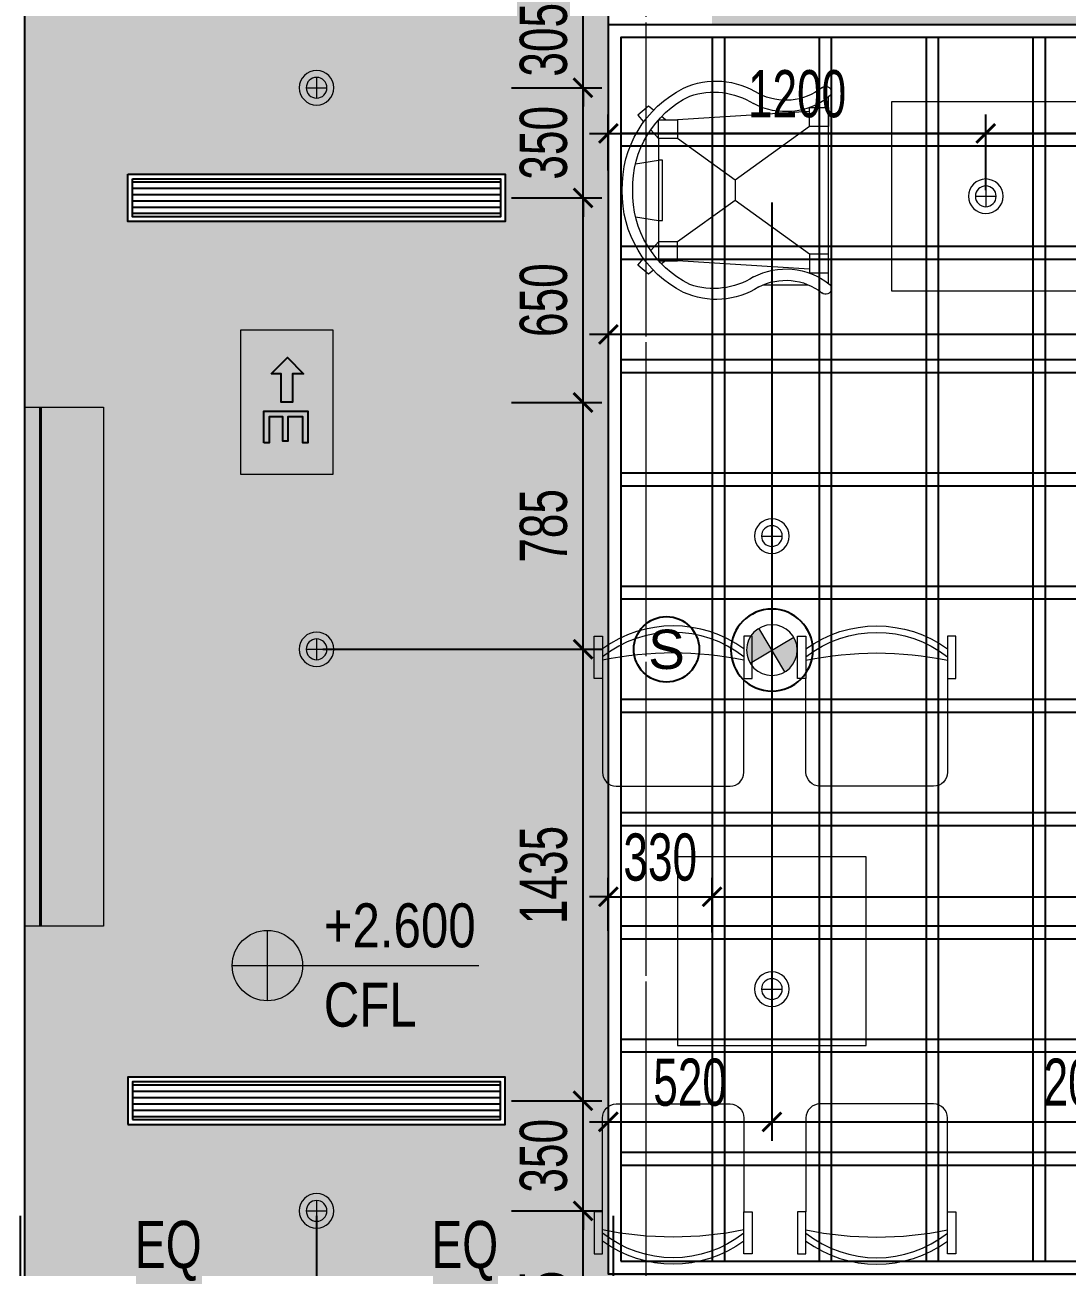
# Model space of a CAD drawing. Header units: millimetres. Extents: x -343543 to 400519, y -115663 to 104219.
# Drawn here: x -248629 to -245315, y 15136 to 19085 of the extents above; entities that cross this region are included whole.
import ezdxf
from ezdxf.enums import TextEntityAlignment as Align
from ezdxf.xclip import XClip

# ---------------------------------------------------------------- set-up
doc = ezdxf.new("R2010")
doc.units = ezdxf.units.MM
doc.header["$XCLIPFRAME"] = 0
doc.linetypes.add("$0$02'TUONG Xay$0$HIDDEN", pattern=[0.375, 0.25, -0.125])
doc.linetypes.add('XREF MAT BANG TUONG XAY$0$CENTER', pattern=[50.8, 31.75, -6.35, 6.35, -6.35])
doc.layers.get('0').update_dxf_attribs({"color": 231, "lineweight": 0})
doc.layers.get('DefPoints').update_dxf_attribs({"color": 191})
for name, color, linetype, lineweight in [('1-INNO-E-Emergency', 1, 'EME', 5), ('A-CLNG', 157, 'Continuous', 25), ('A-FLOR-PRTN', 161, 'Continuous', 9), ('A-PATT', 252, 'Continuous', 9), ('A-SYMBOLS', 10, 'Continuous', 13), ('E-EX', 3, 'Continuous', 25), ('fix lighting', 2, 'Continuous', 5), ('SME-E-LTG-DIM', 55, 'Continuous', 18), ('XREF MAT BANG TUONG XAY$0$A-GRID', 8, 'XREF MAT BANG TUONG XAY$0$CENTER', 15)]:
    doc.layers.add(name, color=color, linetype=linetype, lineweight=lineweight)
doc.layers.add('A-BaoChay', color=4, linetype='Continuous', lineweight=25, true_color=0x00ffff)
doc.layers.add('fix lightting yellow', color=2, linetype='Continuous', lineweight=5, true_color=0xffff00)
for name, color, linetype in [('A-TEXT', 255, 'Continuous'), ('AC - SAG', 160, 'Continuous'), ('XREF MAT BANG TUONG XAY$0$A-FNSH', 8, 'Continuous')]:
    doc.layers.add(name, color=color, linetype=linetype)
doc.styles.add('LHP', font='arial.ttf')
doc.styles.add('ROMANSssss', font='vntimeh.shx', dxfattribs={"width": 0.7})
doc.styles.add('SM-DIMTEXT', font='SME.shx', dxfattribs={"width": 0.7})
doc.styles.add('VTK _ Arial_2.5 mm', font='arial.ttf', dxfattribs={"width": 0.8, "height": 2.5})
doc.linetypes.add('EME', pattern='A,2463.214661,-165.6529,["E",ROMANSssss,S=300,R=360,X=0,Y=-153.361507],-321.423057,2528.257516', length=5478.548134)
doc.dimstyles.new('SDIM-100', dxfattribs={"dimscale": 100, "dimtxt": 2, "dimasz": 0.6, "dimexe": 0.6, "dimexo": 0.2, "dimgap": 0.5, "dimtad": 1, "dimdec": 0, "dimzin": 12, "dimtxsty": 'SM-DIMTEXT', "dimblk": 'ARCHTICK', "dimblk1": 'ARCHTICK', "dimblk2": 'ARCHTICK', "dimcen": 0.12, "dimdle": 0.6, "dimclrd": 7, "dimclre": 8, "dimadec": 0, "dimazin": 3, "dimtfac": 2, "dimtix": 1, "dimtmove": 1, "dimatfit": 3, "dimfxl": 1, "dimtzin": 0, "dimarcsym": 1})

# ---------------------------------------------------------------- blocks, each defined once
blk = doc.blocks.new('XREF MAT BANG TUONG XAY$0$00.xref_IKIGAI_Truc')
at = {"layer": 'XREF MAT BANG TUONG XAY$0$A-GRID', "color": 8, "ltscale": 20}
blk.add_lwpolyline([(16200, -3895), (16200, 22641.7)], dxfattribs=at)
blk = doc.blocks.new('XREF MAT BANG TUONG XAY$0$xref_IKIGAI_Cot')
at = {"layer": 'XREF MAT BANG TUONG XAY$0$A-GRID', "color": 8, "ltscale": 20}
blk.add_lwpolyline([(16200, -3895), (16200, 22641.7)], dxfattribs=at)
blk = doc.blocks.new('XREF MAT BANG NOI THAT$0$YLD.Studio-01-77')
at = {"color": 8}
for p, q in [((0, 388.1), (0, 50)), ((510, 50), (510, 388.1)), ((50, 0), (460, 0))]:
    blk.add_line(p, q, dxfattribs=at)
for points in [[(0, 388.1), (-30, 388.1), (-30, 539.6), (0, 539.6)], [(510, 388.1), (540, 388.1), (540, 539.6), (510, 539.6)]]:
    blk.add_lwpolyline(points, close=True, dxfattribs=at)
for centre, radius, start, end in [((255, 141.1), 435.9, 54.1965, 125.8035), ((255, 141.1), 412.7, 51.8356, 128.1644), ((255, -784.2), 1263.7, 78.3587, 101.6413), ((50, 50), 50, 180, 270), ((460, 50), 50, 270, 0)]:
    blk.add_arc(centre, radius, start, end, dxfattribs=at)
blk = doc.blocks.new('XREF MAT BANG NOI THAT$0$YLD.Studio-04-213')
at = {"color": 8}
for p, q in [((-267, 272.6), (-238.7, 306.7)), ((-238.7, 306.7), (-217.3, 287.7)), ((-84, 313.6), (-96.1, 240.4)), ((84, 313.6), (95.9, 240.4)), ((238.4, 306.7), (217, 287.7)), ((266.8, 272.6), (238.4, 306.7)), ((-254.4, 256.5), (-267, 272.6)), ((-192.2, 265.3), (-164.4, 240.5)), ((-164.4, 240.5), (164.1, 240.2)), ((-96.1, 240.4), (95.9, 240.4)), ((191.9, 265.3), (164.1, 240.5)), ((254.1, 256.5), (266.8, 272.6)), ((-224.4, 218.3), (-234.2, 230.8)), ((224.1, 218.3), (233.9, 230.8)), ((-250.8, -240), (-224.4, 180.5)), ((-32, -3.7), (-164.4, 180.5)), ((32, -3.7), (164.1, 180.2)), ((250.8, -240), (224.1, 180.2)), ((-202.7, -240), (-32, -3.7)), ((-32, -3.7), (32, -3.7)), ((202.7, -240), (32, -3.7)), ((300, -93.7), (300, -235)), ((296.5, -300), (-296.5, -300))]:
    blk.add_line(p, q, dxfattribs=at)
for points in [[(-164.4, 240.5), (-224.4, 240.5), (-224.4, 180.5), (-164.4, 180.5)], [(-96.1, 240.4), (95.9, 240.4), (95.9, 228.2), (-96.1, 228.2)], [(164.1, 240.2), (224.1, 240.2), (224.1, 180.2), (164.1, 180.2)], [(-202.7, -240), (-262.7, -240), (-262.7, -300), (-202.7, -300)], [(202.7, -240), (262.7, -240), (262.7, -300), (202.7, -300)]]:
    blk.add_lwpolyline(points, close=True, dxfattribs=at)
for centre, radius, start, end in [((-8.8, 2.1), 353.6, 88.5295, 153.2529), ((8.8, 2.1), 353.6, 26.7471, 91.3812), ((-8, -1.9), 324.6, 88.681, 153.8203), ((7.9, -2), 324.6, 26.1817, 91.4807), ((-96.7, 57.3), 250.4, 155.4836, 212.7819), ((96.7, 57.3), 250.4, 327.2181, 24.5164), ((-76.5, 64.7), 235.6, 161.0337, 212.4018), ((76.5, 64.7), 235.6, 327.5982, 18.9663), ((-471.2, -164.3), 185.2, 321.691, 27.71), ((-471.2, -164.3), 221.2, 321.691, 27.71), ((471.2, -164.3), 221.2, 152.29, 218.309), ((471.2, -164.3), 185.2, 152.29, 218.309), ((-312.5, -291.2), 18, 137.8817, 325.5003), ((312.5, -291.2), 18, 214.4997, 42.1183)]:
    blk.add_arc(centre, radius, start, end, dxfattribs=at)
blk = doc.blocks.new('XREF MAT BANG NOI THAT')
at = {"color": 8, "elevation": 0}
blk.add_lwpolyline([(16980, 18240), (17580, 18240), (17580, 18840), (16980, 18840)], close=True, dxfattribs=at)
at = {"color": 8}
for points in [[(14225, 16220), (14225, 17870), (14475, 17870), (14475, 16220)], [(16300, 15840.2), (16900, 15840.2), (16900, 16440.2), (16300, 16440.2)]]:
    blk.add_lwpolyline(points, close=True, dxfattribs=at)
at = {"color": 8, "xscale": -1.000000000000001, "rotation": 90}
blk.add_blockref('XREF MAT BANG NOI THAT$0$YLD.Studio-04-213', (16480, 18559.1, 0), dxfattribs=at)
at = {"color": 8, "yscale": 0.8823529411764698, "zscale": 0.8823529411764698}
for p, xscale in [((16061.1, 16665.2), 0.8823529411764698), ((17158.4, 16665.2), -0.8823529411764698)]:
    blk.add_blockref('XREF MAT BANG NOI THAT$0$YLD.Studio-01-77', p, dxfattribs=dict(at, xscale=xscale))
at = {"color": 8, "yscale": 0.8823529411764698, "zscale": 0.8823529411764698, "rotation": 180}
for p, xscale in [((16061.1, 15654.7), -0.8823529411764698), ((17158.4, 15654.7), 0.8823529411764698)]:
    blk.add_blockref('XREF MAT BANG NOI THAT$0$YLD.Studio-01-77', p, dxfattribs=dict(at, xscale=xscale))
blk = doc.blocks.new('01.Xref _MB T1')
at = {"layer": 'XREF MAT BANG TUONG XAY$0$A-FNSH', "color": 8}
blk.add_lwpolyline([(14100, 11314.99999), (14224.99994, 11314.99999), (14225.00005, 14590), (14754.99993, 14590), (14754.99993, 14715.0002), (14225.00265, 14714.99978), (14224.99735, 19174.99957), (14498.31324, 19174.99872), (14498.31323, 19509.9993), (14165.00007, 19509.9993)], dxfattribs=at)
at = {"color": 8}
blk.add_blockref('XREF MAT BANG TUONG XAY$0$00.xref_IKIGAI_Truc', (0.00011, 0), dxfattribs=at)
ref = blk.add_blockref('XREF MAT BANG TUONG XAY$0$xref_IKIGAI_Cot', (-0.00927, -0.00001), dxfattribs=at)
XClip(ref).set_block_clipping_path([(-1610.3425959283, -2225.6693134198), (41829.1295208634, 21555.8819575264)])
at = {"layer": 'A-PATT', "color": 8}
blk.add_blockref('XREF MAT BANG NOI THAT', (0, 0), dxfattribs=at)
blk = doc.blocks.new('DenSanTuongT1Ikigai')
at = {"layer": 'fix lightting yellow', "linetype": "$0$02'TUONG Xay$0$HIDDEN", "ltscale": 500, "const_width": 10}
blk.add_lwpolyline([(14275, 17870), (14275, 16220)], dxfattribs=at)
blk = doc.blocks.new('_ArchTick')
at = {"color": 0, "linetype": 'ByBlock', "const_width": 0.15}
blk.add_lwpolyline([(-0.5, -0.5), (0.5, 0.5)], dxfattribs=at)
blk = doc.blocks.new('*D1077')
at = {"layer": 'DefPoints', "color": 0, "transparency": 16777216}
for p in [(-248644, 15319.2), (-247701.5, 15319.2), (-247701.5, 15055.4)]:
    blk.add_point(p, dxfattribs=at)
at = {"layer": 'SME-E-LTG-DIM', "color": 8, "lineweight": -2, "transparency": 16777216}
for p, q in [((-248644, 15299.2), (-248644, 14995.4)), ((-247701.5, 15299.2), (-247701.5, 14995.4))]:
    blk.add_line(p, q, dxfattribs=at)
at = {"layer": 'SME-E-LTG-DIM', "color": 7, "lineweight": -2, "transparency": 16777216}
blk.add_line((-248704, 15055.4), (-247641.5, 15055.4), dxfattribs=at)
at = {"layer": 'SME-E-LTG-DIM', "color": 7, "lineweight": -2, "transparency": 16777216, "xscale": 60, "yscale": 60, "zscale": 60, "rotation": 180}
blk.add_blockref('_ArchTick', (-248644, 15055.4), dxfattribs=at)
at = {"layer": 'SME-E-LTG-DIM', "color": 7, "lineweight": -2, "transparency": 16777216, "xscale": 60, "yscale": 60, "zscale": 60}
blk.add_blockref('_ArchTick', (-247701.5, 15055.4), dxfattribs=at)
at = {"layer": 'SME-E-LTG-DIM', "color": 0, "transparency": 16777216, "insert": (-248172.8, 15187.5), "char_height": 150, "attachment_point": 5, "style": 'SM-DIMTEXT'}
blk.add_mtext('{\\fArial|b0|i0|c163|p34;EQ}', dxfattribs=at)
blk = doc.blocks.new('*D1078')
at = {"layer": 'DefPoints', "color": 0, "transparency": 16777216}
for p in [(-247701.5, 15319.2), (-246759, 15319.2), (-246759, 15055.4)]:
    blk.add_point(p, dxfattribs=at)
at = {"layer": 'SME-E-LTG-DIM', "color": 8, "lineweight": -2, "transparency": 16777216}
for p, q in [((-247701.5, 15299.2), (-247701.5, 14995.4)), ((-246759, 15299.2), (-246759, 14995.4))]:
    blk.add_line(p, q, dxfattribs=at)
at = {"layer": 'SME-E-LTG-DIM', "color": 7, "lineweight": -2, "transparency": 16777216}
blk.add_line((-247761.5, 15055.4), (-246699, 15055.4), dxfattribs=at)
at = {"layer": 'SME-E-LTG-DIM', "color": 7, "lineweight": -2, "transparency": 16777216, "xscale": 60, "yscale": 60, "zscale": 60, "rotation": 180}
blk.add_blockref('_ArchTick', (-247701.5, 15055.4), dxfattribs=at)
at = {"layer": 'SME-E-LTG-DIM', "color": 7, "lineweight": -2, "transparency": 16777216, "xscale": 60, "yscale": 60, "zscale": 60}
blk.add_blockref('_ArchTick', (-246759, 15055.4), dxfattribs=at)
at = {"layer": 'SME-E-LTG-DIM', "color": 0, "transparency": 16777216, "insert": (-247230.3, 15187.5), "char_height": 150, "attachment_point": 5, "style": 'SM-DIMTEXT'}
blk.add_mtext('{\\fArial|b0|i0|c163|p34;EQ}', dxfattribs=at)
blk = doc.blocks.new('*D1079')
at = {"layer": 'DefPoints', "color": 0, "transparency": 16777216}
for p in [(-247101.5, 15315), (-246854.5, 15315), (-247101.5, 14700)]:
    blk.add_point(p, dxfattribs=at)
at = {"layer": 'SME-E-LTG-DIM', "color": 7, "lineweight": -2, "transparency": 16777216}
blk.add_line((-246854.5, 14640), (-246854.5, 15375), dxfattribs=at)
at = {"layer": 'SME-E-LTG-DIM', "color": 8, "lineweight": -2, "transparency": 16777216}
for p, q in [((-247081.5, 15315), (-246794.5, 15315)), ((-247081.5, 14700), (-246794.5, 14700))]:
    blk.add_line(p, q, dxfattribs=at)
at = {"layer": 'SME-E-LTG-DIM', "color": 7, "lineweight": -2, "transparency": 16777216, "xscale": 60, "yscale": 60, "zscale": 60}
for p, rotation in [((-246854.5, 15315), 90), ((-246854.5, 14700), 270)]:
    blk.add_blockref('_ArchTick', p, dxfattribs=dict(at, rotation=rotation))
at = {"layer": 'SME-E-LTG-DIM', "color": 0, "transparency": 16777216, "insert": (-246979.5, 15007.5), "char_height": 150, "attachment_point": 5, "rotation": 90, "style": 'SM-DIMTEXT'}
blk.add_mtext('615', dxfattribs=at)
blk = doc.blocks.new('*D1080')
at = {"layer": 'DefPoints', "color": 0, "transparency": 16777216}
for p in [(-247101.5, 15665), (-246854.5, 15665), (-247101.5, 15315)]:
    blk.add_point(p, dxfattribs=at)
at = {"layer": 'SME-E-LTG-DIM', "color": 7, "lineweight": -2, "transparency": 16777216}
for p, q in [((-246854.5, 15665), (-246854.5, 15725)), ((-246854.5, 15315), (-246854.5, 15665)), ((-246854.5, 15315), (-246854.5, 15255))]:
    blk.add_line(p, q, dxfattribs=at)
at = {"layer": 'SME-E-LTG-DIM', "color": 8, "lineweight": -2, "transparency": 16777216}
for p, q in [((-247081.5, 15665), (-246794.5, 15665)), ((-247081.5, 15315), (-246794.5, 15315))]:
    blk.add_line(p, q, dxfattribs=at)
at = {"layer": 'SME-E-LTG-DIM', "color": 7, "lineweight": -2, "transparency": 16777216, "xscale": 60, "yscale": 60, "zscale": 60}
for p, rotation in [((-246854.5, 15665), 270), ((-246854.5, 15315), 90)]:
    blk.add_blockref('_ArchTick', p, dxfattribs=dict(at, rotation=rotation))
at = {"layer": 'SME-E-LTG-DIM', "color": 0, "transparency": 16777216, "insert": (-246979.5, 15490), "char_height": 150, "attachment_point": 5, "rotation": 90, "style": 'SM-DIMTEXT'}
blk.add_mtext('350', dxfattribs=at)
blk = doc.blocks.new('*D1081')
at = {"layer": 'DefPoints', "color": 0, "transparency": 16777216}
for p in [(-247701.5, 17100), (-246854.5, 17100), (-247101.5, 15665)]:
    blk.add_point(p, dxfattribs=at)
at = {"layer": 'SME-E-LTG-DIM', "color": 7, "lineweight": -2, "transparency": 16777216}
blk.add_line((-246854.5, 15605), (-246854.5, 17160), dxfattribs=at)
at = {"layer": 'SME-E-LTG-DIM', "color": 8, "lineweight": -2, "transparency": 16777216}
for p, q in [((-247681.5, 17100), (-246794.5, 17100)), ((-247081.5, 15665), (-246794.5, 15665))]:
    blk.add_line(p, q, dxfattribs=at)
at = {"layer": 'SME-E-LTG-DIM', "color": 7, "lineweight": -2, "transparency": 16777216, "xscale": 60, "yscale": 60, "zscale": 60}
for p, rotation in [((-246854.5, 17100), 90), ((-246854.5, 15665), 270)]:
    blk.add_blockref('_ArchTick', p, dxfattribs=dict(at, rotation=rotation))
at = {"layer": 'SME-E-LTG-DIM', "color": 0, "transparency": 16777216, "insert": (-246979.5, 16382.5), "char_height": 150, "attachment_point": 5, "rotation": 90, "style": 'SM-DIMTEXT'}
blk.add_mtext('1435', dxfattribs=at)
blk = doc.blocks.new('*D1082')
at = {"layer": 'DefPoints', "color": 0, "transparency": 16777216}
for p in [(-247101.5, 17884.5), (-246854.5, 17884.5), (-247101.5, 17100)]:
    blk.add_point(p, dxfattribs=at)
at = {"layer": 'SME-E-LTG-DIM', "color": 7, "lineweight": -2, "transparency": 16777216}
blk.add_line((-246854.5, 17040), (-246854.5, 17944.5), dxfattribs=at)
at = {"layer": 'SME-E-LTG-DIM', "color": 8, "lineweight": -2, "transparency": 16777216}
for p, q in [((-247081.5, 17884.5), (-246794.5, 17884.5)), ((-247081.5, 17100), (-246794.5, 17100))]:
    blk.add_line(p, q, dxfattribs=at)
at = {"layer": 'SME-E-LTG-DIM', "color": 7, "lineweight": -2, "transparency": 16777216, "xscale": 60, "yscale": 60, "zscale": 60}
for p, rotation in [((-246854.5, 17884.5), 90), ((-246854.5, 17100), 270)]:
    blk.add_blockref('_ArchTick', p, dxfattribs=dict(at, rotation=rotation))
at = {"layer": 'SME-E-LTG-DIM', "color": 0, "transparency": 16777216, "insert": (-246979.5, 17492.3), "char_height": 150, "attachment_point": 5, "rotation": 90, "style": 'SM-DIMTEXT'}
blk.add_mtext('785', dxfattribs=at)
blk = doc.blocks.new('*D1083')
at = {"layer": 'DefPoints', "color": 0, "transparency": 16777216}
for p in [(-247101.5, 18535), (-246854.5, 18535), (-247101.5, 17884.5)]:
    blk.add_point(p, dxfattribs=at)
at = {"layer": 'SME-E-LTG-DIM', "color": 7, "lineweight": -2, "transparency": 16777216}
blk.add_line((-246854.5, 17824.5), (-246854.5, 18595), dxfattribs=at)
at = {"layer": 'SME-E-LTG-DIM', "color": 8, "lineweight": -2, "transparency": 16777216}
for p, q in [((-247081.5, 18535), (-246794.5, 18535)), ((-247081.5, 17884.5), (-246794.5, 17884.5))]:
    blk.add_line(p, q, dxfattribs=at)
at = {"layer": 'SME-E-LTG-DIM', "color": 7, "lineweight": -2, "transparency": 16777216, "xscale": 60, "yscale": 60, "zscale": 60}
for p, rotation in [((-246854.5, 18535), 90), ((-246854.5, 17884.5), 270)]:
    blk.add_blockref('_ArchTick', p, dxfattribs=dict(at, rotation=rotation))
at = {"layer": 'SME-E-LTG-DIM', "color": 0, "transparency": 16777216, "insert": (-246979.5, 18209.8), "char_height": 150, "attachment_point": 5, "rotation": 90, "style": 'SM-DIMTEXT'}
blk.add_mtext('650', dxfattribs=at)
blk = doc.blocks.new('*D1084')
at = {"layer": 'DefPoints', "color": 0, "transparency": 16777216}
for p in [(-247101.5, 18885), (-246854.5, 18885), (-247101.5, 18535)]:
    blk.add_point(p, dxfattribs=at)
at = {"layer": 'SME-E-LTG-DIM', "color": 7, "lineweight": -2, "transparency": 16777216}
for p, q in [((-246854.5, 18885), (-246854.5, 18945)), ((-246854.5, 18535), (-246854.5, 18885)), ((-246854.5, 18535), (-246854.5, 18475))]:
    blk.add_line(p, q, dxfattribs=at)
at = {"layer": 'SME-E-LTG-DIM', "color": 8, "lineweight": -2, "transparency": 16777216}
for p, q in [((-247081.5, 18885), (-246794.5, 18885)), ((-247081.5, 18535), (-246794.5, 18535))]:
    blk.add_line(p, q, dxfattribs=at)
at = {"layer": 'SME-E-LTG-DIM', "color": 7, "lineweight": -2, "transparency": 16777216, "xscale": 60, "yscale": 60, "zscale": 60}
for p, rotation in [((-246854.5, 18885), 270), ((-246854.5, 18535), 90)]:
    blk.add_blockref('_ArchTick', p, dxfattribs=dict(at, rotation=rotation))
at = {"layer": 'SME-E-LTG-DIM', "color": 0, "transparency": 16777216, "insert": (-246979.5, 18710), "char_height": 150, "attachment_point": 5, "rotation": 90, "style": 'SM-DIMTEXT'}
blk.add_mtext('350', dxfattribs=at)
blk = doc.blocks.new('*D1106')
at = {"layer": 'DefPoints', "color": 0, "transparency": 16777216}
for p in [(-247101.5, 19190), (-246854.5, 19190), (-247101.5, 18885)]:
    blk.add_point(p, dxfattribs=at)
at = {"layer": 'SME-E-LTG-DIM', "color": 7, "lineweight": -2, "transparency": 16777216}
for p, q in [((-246854.5, 19190), (-246854.5, 19250)), ((-246854.5, 18885), (-246854.5, 19190)), ((-246854.5, 18885), (-246854.5, 18825))]:
    blk.add_line(p, q, dxfattribs=at)
at = {"layer": 'SME-E-LTG-DIM', "color": 8, "lineweight": -2, "transparency": 16777216}
for p, q in [((-247081.5, 19190), (-246794.5, 19190)), ((-247081.5, 18885), (-246794.5, 18885))]:
    blk.add_line(p, q, dxfattribs=at)
at = {"layer": 'SME-E-LTG-DIM', "color": 7, "lineweight": -2, "transparency": 16777216, "xscale": 60, "yscale": 60, "zscale": 60}
for p, rotation in [((-246854.5, 19190), 270), ((-246854.5, 18885), 90)]:
    blk.add_blockref('_ArchTick', p, dxfattribs=dict(at, rotation=rotation))
at = {"layer": 'SME-E-LTG-DIM', "color": 0, "transparency": 16777216, "insert": (-246979.5, 19037.5), "char_height": 150, "attachment_point": 5, "rotation": 90, "style": 'SM-DIMTEXT'}
blk.add_mtext('305', dxfattribs=at)
blk = doc.blocks.new('*D1158')
at = {"layer": 'DefPoints', "color": 0, "transparency": 16777216}
for p in [(-246774, 18540), (-238934, 18540), (-246774, 18101)]:
    blk.add_point(p, dxfattribs=at)
at = {"layer": 'SME-E-LTG-DIM', "color": 8, "lineweight": -2, "transparency": 16777216}
for p, q in [((-246774, 18520), (-246774, 18041)), ((-238934, 18520), (-238934, 18041))]:
    blk.add_line(p, q, dxfattribs=at)
at = {"layer": 'SME-E-LTG-DIM', "color": 7, "lineweight": -2, "transparency": 16777216}
blk.add_line((-238874, 18101), (-246834, 18101), dxfattribs=at)
at = {"layer": 'SME-E-LTG-DIM', "color": 7, "lineweight": -2, "transparency": 16777216, "xscale": 60, "yscale": 60, "zscale": 60, "rotation": 180}
blk.add_blockref('_ArchTick', (-246774, 18101), dxfattribs=at)
at = {"layer": 'SME-E-LTG-DIM', "color": 7, "lineweight": -2, "transparency": 16777216, "xscale": 60, "yscale": 60, "zscale": 60}
blk.add_blockref('_ArchTick', (-238934, 18101), dxfattribs=at)
at = {"layer": 'SME-E-LTG-DIM', "color": 0, "transparency": 16777216, "insert": (-242854, 18226), "char_height": 150, "attachment_point": 5, "style": 'SM-DIMTEXT'}
blk.add_mtext('7840', dxfattribs=at)
blk = doc.blocks.new('*D1159')
at = {"layer": 'DefPoints', "color": 0, "transparency": 16777216}
for p in [(-246254, 16020, 0), (-246774, 15967.7), (-246254, 15598)]:
    blk.add_point(p, dxfattribs=at)
at = {"layer": 'SME-E-LTG-DIM', "color": 8, "lineweight": -2, "transparency": 16777216}
for p, q in [((-246254, 16000), (-246254, 15538)), ((-246774, 15947.7), (-246774, 15538))]:
    blk.add_line(p, q, dxfattribs=at)
at = {"layer": 'SME-E-LTG-DIM', "color": 7, "lineweight": -2, "transparency": 16777216}
blk.add_line((-246834, 15598), (-246194, 15598), dxfattribs=at)
at = {"layer": 'SME-E-LTG-DIM', "color": 7, "lineweight": -2, "transparency": 16777216, "xscale": 60, "yscale": 60, "zscale": 60, "rotation": 180}
blk.add_blockref('_ArchTick', (-246774, 15598), dxfattribs=at)
at = {"layer": 'SME-E-LTG-DIM', "color": 7, "lineweight": -2, "transparency": 16777216, "xscale": 60, "yscale": 60, "zscale": 60}
blk.add_blockref('_ArchTick', (-246254, 15598), dxfattribs=at)
at = {"layer": 'SME-E-LTG-DIM', "color": 0, "transparency": 16777216, "insert": (-246514, 15723), "char_height": 150, "attachment_point": 5, "style": 'SM-DIMTEXT'}
blk.add_mtext('520', dxfattribs=at)
blk = doc.blocks.new('*D1160')
at = {"layer": 'DefPoints', "color": 0, "transparency": 16777216}
for p in [(-246254, 18540), (-244214, 18540), (-244214, 15598)]:
    blk.add_point(p, dxfattribs=at)
at = {"layer": 'SME-E-LTG-DIM', "color": 8, "lineweight": -2, "transparency": 16777216}
for p, q in [((-246254, 18520), (-246254, 15538)), ((-244214, 18520), (-244214, 15538))]:
    blk.add_line(p, q, dxfattribs=at)
at = {"layer": 'SME-E-LTG-DIM', "color": 7, "lineweight": -2, "transparency": 16777216}
blk.add_line((-246314, 15598), (-244154, 15598), dxfattribs=at)
at = {"layer": 'SME-E-LTG-DIM', "color": 7, "lineweight": -2, "transparency": 16777216, "xscale": 60, "yscale": 60, "zscale": 60, "rotation": 180}
blk.add_blockref('_ArchTick', (-246254, 15598), dxfattribs=at)
at = {"layer": 'SME-E-LTG-DIM', "color": 7, "lineweight": -2, "transparency": 16777216, "xscale": 60, "yscale": 60, "zscale": 60}
blk.add_blockref('_ArchTick', (-244214, 15598), dxfattribs=at)
at = {"layer": 'SME-E-LTG-DIM', "color": 0, "transparency": 16777216, "insert": (-245234, 15723), "char_height": 150, "attachment_point": 5, "style": 'SM-DIMTEXT'}
blk.add_mtext('2040', dxfattribs=at)
blk = doc.blocks.new('*D1165')
at = {"layer": 'DefPoints', "color": 0, "transparency": 16777216}
for p in [(-245574, 18740), (-246774, 18602.1), (-245574, 18540, 0)]:
    blk.add_point(p, dxfattribs=at)
at = {"layer": 'SME-E-LTG-DIM', "color": 8, "lineweight": -2, "transparency": 16777216}
for p, q in [((-246774, 18622.1), (-246774, 18800)), ((-245574, 18560), (-245574, 18800))]:
    blk.add_line(p, q, dxfattribs=at)
at = {"layer": 'SME-E-LTG-DIM', "color": 7, "lineweight": -2, "transparency": 16777216}
blk.add_line((-246834, 18740), (-245514, 18740), dxfattribs=at)
at = {"layer": 'SME-E-LTG-DIM', "color": 7, "lineweight": -2, "transparency": 16777216, "xscale": 60, "yscale": 60, "zscale": 60, "rotation": 180}
blk.add_blockref('_ArchTick', (-246774, 18740), dxfattribs=at)
at = {"layer": 'SME-E-LTG-DIM', "color": 7, "lineweight": -2, "transparency": 16777216, "xscale": 60, "yscale": 60, "zscale": 60}
blk.add_blockref('_ArchTick', (-245574, 18740), dxfattribs=at)
at = {"layer": 'SME-E-LTG-DIM', "color": 0, "transparency": 16777216, "insert": (-246174, 18865), "char_height": 150, "attachment_point": 5, "style": 'SM-DIMTEXT'}
blk.add_mtext('1200', dxfattribs=at)
blk = doc.blocks.new('*D1166')
at = {"layer": 'DefPoints', "color": 0, "transparency": 16777216}
for p in [(-242854, 18740), (-245574, 18540, 0), (-242854, 18540)]:
    blk.add_point(p, dxfattribs=at)
at = {"layer": 'SME-E-LTG-DIM', "color": 8, "lineweight": -2, "transparency": 16777216}
for p, q in [((-245574, 18560), (-245574, 18800)), ((-242854, 18560), (-242854, 18800))]:
    blk.add_line(p, q, dxfattribs=at)
at = {"layer": 'SME-E-LTG-DIM', "color": 7, "lineweight": -2, "transparency": 16777216}
blk.add_line((-245634, 18740), (-242794, 18740), dxfattribs=at)
at = {"layer": 'SME-E-LTG-DIM', "color": 7, "lineweight": -2, "transparency": 16777216, "xscale": 60, "yscale": 60, "zscale": 60, "rotation": 180}
blk.add_blockref('_ArchTick', (-245574, 18740), dxfattribs=at)
at = {"layer": 'SME-E-LTG-DIM', "color": 7, "lineweight": -2, "transparency": 16777216, "xscale": 60, "yscale": 60, "zscale": 60}
blk.add_blockref('_ArchTick', (-242854, 18740), dxfattribs=at)
at = {"layer": 'SME-E-LTG-DIM', "color": 0, "transparency": 16777216, "insert": (-244214, 18865), "char_height": 150, "attachment_point": 5, "style": 'SM-DIMTEXT'}
blk.add_mtext('2720', dxfattribs=at)
blk = doc.blocks.new('*D1177')
at = {"layer": 'DefPoints', "color": 0, "transparency": 16777216}
for p in [(-246444, 16313.6), (-246774, 16184.7), (-246444, 16180, 0)]:
    blk.add_point(p, dxfattribs=at)
at = {"layer": 'SME-E-LTG-DIM', "color": 8, "lineweight": -2, "transparency": 16777216}
for p, q in [((-246774, 16204.7), (-246774, 16373.6)), ((-246444, 16200), (-246444, 16373.6))]:
    blk.add_line(p, q, dxfattribs=at)
at = {"layer": 'SME-E-LTG-DIM', "color": 7, "lineweight": -2, "transparency": 16777216}
for p, q in [((-246774, 16313.6), (-246834, 16313.6)), ((-246774, 16313.6), (-246444, 16313.6)), ((-246444, 16313.6), (-246384, 16313.6))]:
    blk.add_line(p, q, dxfattribs=at)
at = {"layer": 'SME-E-LTG-DIM', "color": 7, "lineweight": -2, "transparency": 16777216, "xscale": 60, "yscale": 60, "zscale": 60}
blk.add_blockref('_ArchTick', (-246774, 16313.6), dxfattribs=at)
at = {"layer": 'SME-E-LTG-DIM', "color": 7, "lineweight": -2, "transparency": 16777216, "xscale": 60, "yscale": 60, "zscale": 60, "rotation": 180}
blk.add_blockref('_ArchTick', (-246444, 16313.6), dxfattribs=at)
at = {"layer": 'SME-E-LTG-DIM', "color": 0, "transparency": 16777216, "insert": (-246609, 16438.6), "char_height": 150, "attachment_point": 5, "style": 'SM-DIMTEXT'}
blk.add_mtext('330', dxfattribs=at)
blk = doc.blocks.new('*D1178')
at = {"layer": 'DefPoints', "color": 0, "transparency": 16777216}
for p in [(-239304, 16313.6), (-246444, 16180, 0), (-239304, 16180)]:
    blk.add_point(p, dxfattribs=at)
at = {"layer": 'SME-E-LTG-DIM', "color": 8, "lineweight": -2, "transparency": 16777216}
for p, q in [((-246444, 16200), (-246444, 16373.6)), ((-239304, 16200), (-239304, 16373.6))]:
    blk.add_line(p, q, dxfattribs=at)
at = {"layer": 'SME-E-LTG-DIM', "color": 7, "lineweight": -2, "transparency": 16777216}
blk.add_line((-246504, 16313.6), (-239244, 16313.6), dxfattribs=at)
at = {"layer": 'SME-E-LTG-DIM', "color": 7, "lineweight": -2, "transparency": 16777216, "xscale": 60, "yscale": 60, "zscale": 60, "rotation": 180}
blk.add_blockref('_ArchTick', (-246444, 16313.6), dxfattribs=at)
at = {"layer": 'SME-E-LTG-DIM', "color": 7, "lineweight": -2, "transparency": 16777216, "xscale": 60, "yscale": 60, "zscale": 60}
blk.add_blockref('_ArchTick', (-239304, 16313.6), dxfattribs=at)
at = {"layer": 'SME-E-LTG-DIM', "color": 0, "transparency": 16777216, "insert": (-242874, 16440.3), "char_height": 150, "attachment_point": 5, "style": 'SM-DIMTEXT'}
blk.add_mtext('{\\fArial|b0|i0|c163|p34;340x21=}7140', dxfattribs=at)
blk = doc.blocks.new('Den downligh su co')
at = {"layer": '1-INNO-E-Emergency'}
h = blk.add_hatch(color=1, dxfattribs=at)
h.dxf.hatch_style = 1
h.paths.add_polyline_path([(-51.3, 51.3), (0, 0), (51.3, 51.3, 0.414214)])
h.paths.add_polyline_path([(0, 0), (-51.3, -51.3, 0.414214), (51.3, -51.3)])
at = {"layer": '1-INNO-E-Emergency', "color": 1}
for points in [[(-51.3, 51.3), (51.3, -51.3)], [(-51.3, -51.3), (51.3, 51.3)]]:
    blk.add_lwpolyline(points, dxfattribs=at)
blk.add_circle((0, 0), 72.5, dxfattribs=at)
at = {"layer": 'DefPoints', "ltscale": 5}
blk.add_circle((0, 0), 117.2, dxfattribs=at)
blk = doc.blocks.new('ĐÈN EXIT CHỈ HƯỚNG')
at = {"lineweight": 9}
h = blk.add_hatch(color=256, dxfattribs=at)
h.paths.add_polyline_path([(-17.9, -64.8), (78.3, -64.8), (78.3, -49.1), (-0.3, -49.1), (-0.3, -8.2), (73.3, -8.2), (73.3, 7.3), (-0.3, 7.3), (-0.3, 52.7), (78.3, 52.7), (78.3, 68.3), (-17.9, 68.3)])
h.paths.add_polyline_path([(-130.5, -43.1), (-130.6, -12.8), (-44.6, -12.8), (-44.6, 21.7), (-130.6, 21.7), (-130.6, 55.2), (-179.6, 6.1)])
blk.add_line((-44.6, 21.7), (-44.6, -12.8))
at = {"lineweight": 15, "flags": 128}
blk.add_lwpolyline([(173.2, -135.6), (173.2, 144.4), (-262.4, 144.4), (-262.4, -135.6)], close=True, dxfattribs=at)
at = {"flags": 128}
for points in [[(-130.6, -43), (-179.6, 6.1), (-130.6, 55.2), (-130.6, 21.7), (-44.6, 21.7), (-44.6, -12.8), (-130.6, -12.8)], [(78.3, -64.8), (-17.9, -64.8), (-17.9, 68.3), (78.3, 68.3), (78.3, 52.7), (-0.3, 52.7), (-0.3, 7.3), (73.3, 7.3), (73.3, -8.2), (-0.3, -8.2), (-0.3, -49.1), (78.3, -49.1)]]:
    blk.add_lwpolyline(points, close=True, dxfattribs=at)
blk = doc.blocks.new('Exit su co')
at = {"layer": '1-INNO-E-Emergency', "xscale": -1.112275862068966, "yscale": 1.112275862068966, "zscale": 1.112275862068966, "rotation": 255.7726182171235}
blk.add_blockref('Den downligh su co', (16600, 17100, 0), dxfattribs=at)
at = {"layer": 'E-EX', "color": 3, "true_color": 0x00ff00, "xscale": 1.050000000000056, "yscale": 1.050000000000056, "zscale": 1.050000000000056, "rotation": 270}
blk.add_blockref('ĐÈN EXIT CHỈ HƯỚNG', (15053.3, 17841.2), dxfattribs=at)
blk = doc.blocks.new('A$C1bd1283e')
at = {"color": 0, "linetype": 'ByBlock'}
for p, q in [((-11.7, -11.7), (11.7, 11.7)), ((-11.7, 11.7), (11.7, -11.7))]:
    blk.add_line(p, q, dxfattribs=at)
for radius, start, end in [(27.5, 315, 135), (27.5, 135, 315), (16.5, 135, 315), (16.5, 315, 135)]:
    blk.add_arc((0, 0), radius, start, end, dxfattribs=at)
blk = doc.blocks.new('A$C9c5a61fb')
blk.add_wipeout([(75, 600), (-75, 600), (-75, -600), (75, -600)]).dxf.layer = 'DefPoints'
at = {"linetype": 'Continuous'}
h = blk.add_hatch(dxfattribs=at)
h.set_pattern_fill('_USER', color=8, scale=20, angle=90, style=0, pattern_type=0)
h.set_pattern_definition([(90, (-62114.142, -4511.657), (-20, 1e-15), [])])
h.paths.add_polyline_path([(60, 585), (60, -585), (-60, -585), (-60, 585)])
at = {"color": 8, "linetype": 'Continuous'}
blk.add_lwpolyline([(75, 600), (75, -600), (-75, -600), (-75, 600)], close=True, dxfattribs=at)
at = {"linetype": 'Continuous'}
blk.add_lwpolyline([(60, 585), (60, -585), (-60, -585), (-60, 585)], close=True, dxfattribs=at)
blk = doc.blocks.new('dau bao khoi')
blk.add_circle((0, 0), 104)
at = {"layer": 'A-TEXT', "ltscale": 5, "style": 'LHP'}
blk.add_text('S', height=125, dxfattribs=at).set_placement((0, 0), align=Align.MIDDLE_CENTER)
blk = doc.blocks.new('*U1475')
blk.add_line((-2, 0), (12, 0))
blk.add_lwpolyline([(0, -2), (0, 2)])
at = {"layer": 'A-SYMBOLS'}
blk.add_circle((0, 0), 2, dxfattribs=at)
at = {"color": 7, "style": 'VTK _ Arial_2.5 mm', "width": 0.8, "flags": 4}
blk.add_attdef('FINISHFLOORLEVEL', text='', height=2.5, dxfattribs=at).set_placement((3.2, 3.532), align=Align.TOP_LEFT)
blk.add_attdef('NAMEOFLEVEL', (3.2, -3.468), '', height=2.5, dxfattribs=at)

msp = doc.modelspace()

# ---------------------------------------------------------------- block references
at = {"layer": 'A-SYMBOLS'}
msp.add_blockref('01.Xref _MB T1', (-262854, 0), dxfattribs=at)

# ---------------------------------------------------------------- next in the draw order: hatches: boundary and pattern name
at = {"layer": 'A-PATT'}
h = msp.add_hatch(dxfattribs=at)
h.set_pattern_fill('DOTS', color=256, scale=25)
h.set_pattern_definition([(0, (-262854.025, -1e-05), (19.84375, 39.6875), [0, -39.6875])])
h.paths.add_polyline_path([(-248629, 19175), (-246774, 19175), (-246774, 15115), (-238934, 15115), (-238934, 19175), (-237079, 19175), (-237079, 14715), (-248629, 14715)])
h.paths.add_polyline_path([(-246444, 19385), (-239264, 19385), (-239264, 19085), (-246444, 19085)])

# ---------------------------------------------------------------- next in the draw order: linework, layer by layer
at = {"layer": 'A-CLNG', "color": 251}
msp.add_lwpolyline([(-248629, 19175), (-246774, 19175), (-246774, 15115), (-238934, 15115), (-238934, 19175), (-237079, 19175), (-237079, 14715), (-248629, 14715)], close=True, dxfattribs=at)
at = {"layer": 'A-CLNG', "color": 251, "elevation": 0}
for points in [[(-246774, 15115), (-238934, 15115), (-238934, 19085), (-246774, 19085)], [(-246734, 15155), (-238974, 15155), (-238974, 19045), (-246734, 19045)], [(-246404, 19045), (-246444, 19045), (-246444, 15155), (-246404, 15155)], [(-246064, 19045), (-246104, 19045), (-246104, 15155), (-246064, 15155)], [(-245724, 19045), (-245764, 19045), (-245764, 15155), (-245724, 15155)], [(-245384, 19045), (-245424, 19045), (-245424, 15155), (-245384, 15155)], [(-238974, 18740), (-246734, 18740), (-246734, 18700), (-238974, 18700)], [(-238974, 18380), (-246734, 18380), (-246734, 18340), (-238974, 18340)], [(-238974, 18020), (-246734, 18020), (-246734, 17980), (-238974, 17980)], [(-238974, 17660), (-246734, 17660), (-246734, 17620), (-238974, 17620)], [(-238974, 17300), (-246734, 17300), (-246734, 17260), (-238974, 17260)], [(-238974, 16940), (-246734, 16940), (-246734, 16900), (-238974, 16900)], [(-238974, 16580), (-246734, 16580), (-246734, 16540), (-238974, 16540)], [(-238974, 16220), (-246734, 16220), (-246734, 16180), (-238974, 16180)], [(-238974, 15860), (-246734, 15860), (-246734, 15820), (-238974, 15820)], [(-238974, 15500), (-246734, 15500), (-246734, 15460), (-238974, 15460)]]:
    msp.add_lwpolyline(points, close=True, dxfattribs=at)

# ---------------------------------------------------------------- next in the draw order: block references
at = {"layer": 'A-BaoChay', "color": 1}
msp.add_blockref('dau bao khoi', (-246589, 17100, 0), dxfattribs=at)
at = {"layer": 'fix lighting'}
msp.add_blockref('Exit su co', (-262854, -2.5), dxfattribs=at)
at = {"layer": 'fix lighting', "xscale": 2, "yscale": 2, "zscale": 2, "rotation": 315}
for p in [(-247701.5, 18885), (-245574, 18540, 0), (-246254, 17460, 0), (-247701.5, 17100), (-246254, 16020, 0), (-247701.5, 15315)]:
    msp.add_blockref('A$C1bd1283e', p, dxfattribs=at)

# ---------------------------------------------------------------- next in the draw order: block references
at = {"layer": 'AC - SAG', "rotation": 90}
msp.add_blockref('A$C9c5a61fb', (-247701.5, 18535), dxfattribs=at)
at = {"layer": 'AC - SAG', "xscale": -1, "rotation": 90}
msp.add_blockref('A$C9c5a61fb', (-247701.5, 15665), dxfattribs=at)

# ---------------------------------------------------------------- next in the draw order: block references
at = {"layer": 'A-FLOR-PRTN'}
msp.add_blockref('DenSanTuongT1Ikigai', (-262854, 0), dxfattribs=at)

# ---------------------------------------------------------------- next in the draw order: block references
at = {"layer": 'A-SYMBOLS'}
ref = msp.add_blockref('*U1475', (-247857.8, 16094.7), dxfattribs=dict(at, xscale=56, yscale=56, zscale=56))
ref.add_attrib('FINISHFLOORLEVEL', '+2.600', dxfattribs={"layer": '0', "color": 7, "height": 140, "style": 'VTK _ Arial_2.5 mm', "width": 0.8}).set_placement((-247678.6, 16292.5), align=Align.TOP_LEFT)
ref.add_attrib('NAMEOFLEVEL', 'CFL', (-247678.6, 15900.5), dxfattribs={"layer": '0', "color": 7, "height": 140, "style": 'VTK _ Arial_2.5 mm', "width": 0.8})

# ---------------------------------------------------------------- next in the draw order: dimensions: what is measured, and where the dimension line sits
at = {"layer": 'SME-E-LTG-DIM'}
for base, p1, p2, picture, middle in [((-246854.5, 19190), (-247101.5, 18885), (-247101.5, 19190), '*D1106', (-246979.5, 19037.5)), ((-246854.5, 18885), (-247101.5, 18535), (-247101.5, 18885), '*D1084', (-246979.5, 18710)), ((-246854.5307, 18534.9989), (-247101.5247, 17884.535), (-247101.5247, 18534.9989), '*D1083', (-246979.5307, 18209.767)), ((-246854.5307, 17884.535), (-247101.5247, 17099.9989), (-247101.5247, 17884.535), '*D1082', (-246979.5307, 17492.267)), ((-246854.5, 17100), (-247101.5, 15665), (-247701.5, 17100), '*D1081', (-246979.5, 16382.5)), ((-246854.5, 15665), (-247101.5, 15315), (-247101.5, 15665), '*D1080', (-246979.5, 15490)), ((-246854.5, 15315), (-247101.5, 14700), (-247101.5, 15315), '*D1079', (-246979.5, 15007.5))]:
    dim = msp.add_linear_dim(base=base, p1=p1, p2=p2, angle=90, dimstyle='SDIM-100', override={"dimtxt": 1.5, "dimtfill": 0}, dxfattribs=at)
    dim.commit()
    dim.dimension.update_dxf_attribs({"geometry": picture, "text_midpoint": middle})
for base, p1, p2, picture, middle in [((-245574, 18740), (-246774, 18602.1), (-245574, 18540, 0), '*D1165', (-246174, 18865)), ((-242854, 18740), (-245574, 18540, 0), (-242854, 18540), '*D1166', (-244214, 18865)), ((-246774, 18101), (-238934, 18540), (-246774, 18540), '*D1158', (-242854, 18226)), ((-244214, 15598), (-246254, 18540), (-244214, 18540), '*D1160', (-245234, 15723)), ((-246444, 16313.6), (-246774, 16184.7), (-246444, 16180, 0), '*D1177', (-246609, 16438.6)), ((-246254, 15598), (-246774, 15967.7), (-246254, 16020, 0), '*D1159', (-246514, 15723))]:
    dim = msp.add_linear_dim(base=base, p1=p1, p2=p2, dimstyle='SDIM-100', override={"dimtxt": 1.5, "dimtfill": 0}, dxfattribs=at)
    dim.commit()
    dim.dimension.update_dxf_attribs({"geometry": picture, "text_midpoint": middle})
for base, p1, p2, text, picture, middle in [((-239304, 16313.6), (-246444, 16180, 0), (-239304, 16180), '{\\fArial|b0|i0|c163|p34;340x21=}<>', '*D1178', (-242874, 16440.3)), ((-247701.5, 15055.4), (-248644, 15319.2), (-247701.5, 15319.2), '{\\fArial|b0|i0|c163|p34;EQ}', '*D1077', (-248172.8, 15187.5)), ((-246759, 15055.4), (-247701.5, 15319.2), (-246759, 15319.2), '{\\fArial|b0|i0|c163|p34;EQ}', '*D1078', (-247230.3, 15187.5))]:
    dim = msp.add_linear_dim(base=base, p1=p1, p2=p2, text=text, dimstyle='SDIM-100', override={"dimtxt": 1.5, "dimtfill": 0}, dxfattribs=at)
    dim.commit()
    dim.dimension.update_dxf_attribs({"geometry": picture, "text_midpoint": middle})

doc.saveas('drawing.dxf')
